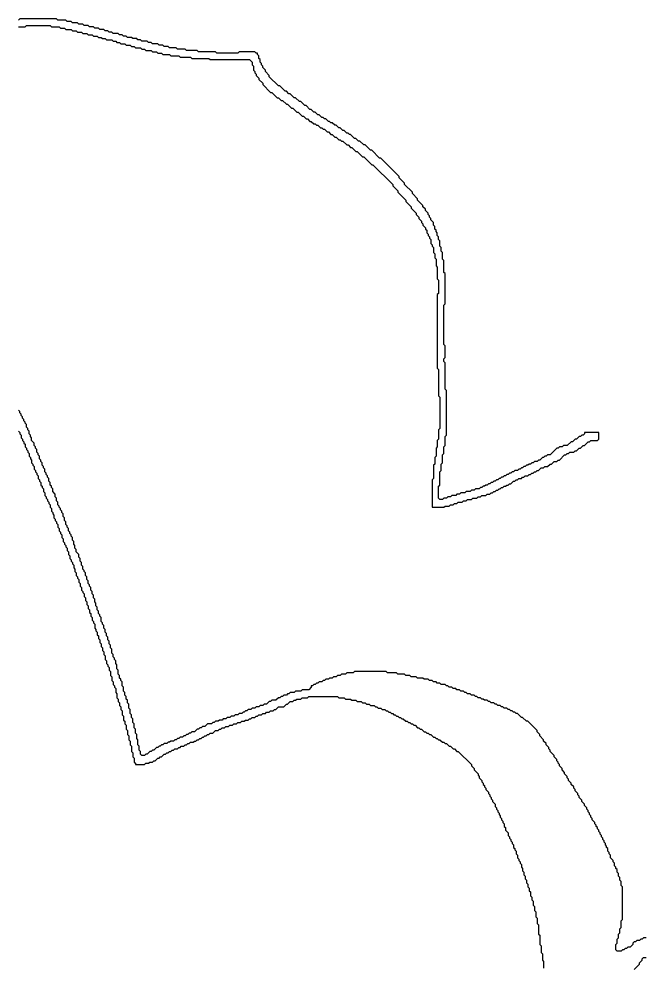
# Model space of a CAD drawing. Header units: metres. Extents: x 0 to 333, y 0 to 424.
# Drawn here: x 144 to 183.7, y 279 to 339.2 of the extents above; entities that cross this region are included whole.
import ezdxf

# ---------------------------------------------------------------- set-up
doc = ezdxf.new("R2010")
doc.units = ezdxf.units.M

msp = doc.modelspace()

# ---------------------------------------------------------------- linework, layer by layer
for points in [[(144, 338.667), (144.417, 338.667), (144.5, 338.75), (146, 338.75), (146.083, 338.667), (146.583, 338.667), (146.667, 338.583), (146.917, 338.583), (147, 338.5), (147.333, 338.5), (147.417, 338.417), (147.667, 338.417), (147.75, 338.333), (148, 338.333), (148.083, 338.25), (148.333, 338.25), (148.417, 338.167), (148.667, 338.167), (148.75, 338.083), (149, 338.083), (149.083, 338), (149.25, 338), (149.333, 337.917), (149.5, 337.917), (149.583, 337.833), (149.917, 337.833), (150, 337.75), (150.167, 337.75), (150.25, 337.667), (150.417, 337.667), (150.5, 337.583), (150.75, 337.583), (150.833, 337.5), (151.083, 337.5), (151.167, 337.417), (151.333, 337.417), (151.417, 337.333), (151.75, 337.333), (151.833, 337.25), (152, 337.25), (152.083, 337.167), (152.417, 337.167), (152.5, 337.083), (152.75, 337.083), (152.833, 337), (153.083, 337), (153.167, 336.917), (153.583, 336.917), (153.667, 336.833), (154.167, 336.833), (154.25, 336.75), (154.917, 336.75), (155, 336.667), (156.083, 336.667), (156.167, 336.583), (158.667, 336.583), (158.833, 336.417), (158.833, 336.25), (158.917, 336.167), (158.917, 335.917), (159, 335.833), (159, 335.75), (159.083, 335.667), (159.083, 335.583), (159.25, 335.417), (159.25, 335.333), (159.5, 335.083), (159.5, 335), (160, 334.5), (160.083, 334.5), (160.417, 334.167), (160.5, 334.167), (160.667, 334), (160.75, 334), (161, 333.75), (161.083, 333.75), (161.333, 333.5), (161.417, 333.5), (161.667, 333.25), (161.75, 333.25), (162, 333), (162.083, 333), (162.25, 332.833), (162.333, 332.833), (162.5, 332.667), (162.583, 332.667), (162.75, 332.5), (162.833, 332.5), (162.917, 332.417), (163, 332.417), (163.167, 332.25), (163.25, 332.25), (163.333, 332.167), (163.417, 332.167), (163.583, 332), (163.667, 332), (163.833, 331.833), (163.917, 331.833), (164.083, 331.667), (164.167, 331.667), (164.333, 331.5), (164.417, 331.5), (164.5, 331.417), (164.583, 331.417), (164.833, 331.167), (164.917, 331.167), (165.083, 331), (165.167, 331), (165.417, 330.75), (165.5, 330.75), (165.833, 330.417), (165.917, 330.417), (166.417, 329.917), (166.5, 329.917), (167.75, 328.667), (167.75, 328.583), (168.083, 328.25), (168.083, 328.167), (168.583, 327.667), (168.583, 327.583), (168.917, 327.25), (168.917, 327.167), (169.25, 326.833), (169.25, 326.75), (169.417, 326.583), (169.417, 326.5), (169.583, 326.333), (169.583, 326.25), (169.667, 326.167), (169.667, 326.083), (169.833, 325.917), (169.833, 325.833), (169.917, 325.75), (169.917, 325.583), (170, 325.5), (170, 325.417), (170.083, 325.333), (170.083, 325.25), (170.167, 325.167), (170.167, 324.917), (170.25, 324.833), (170.25, 324.75), (170.333, 324.667), (170.333, 324.333), (170.417, 324.25), (170.417, 324), (170.5, 323.917), (170.5, 323.5), (170.583, 323.417), (170.583, 322.667), (170.667, 322.583), (170.667, 321.75), (170.583, 321.667), (170.583, 317), (170.667, 316.917), (170.667, 315.25), (170.75, 315.167), (170.75, 313.167), (170.667, 313.083), (170.667, 312.5), (170.583, 312.417), (170.583, 312), (170.5, 311.917), (170.5, 311.417), (170.417, 311.333), (170.417, 310.917), (170.333, 310.833), (170.333, 310), (170.25, 309.917), (170.25, 308.167), (171, 308.167), (171.083, 308.25), (171.333, 308.25), (171.417, 308.333), (171.583, 308.333), (171.667, 308.417), (171.833, 308.417), (171.917, 308.5), (172.167, 308.5), (172.25, 308.583), (172.417, 308.583), (172.5, 308.667), (172.75, 308.667), (172.833, 308.75), (173.083, 308.75), (173.167, 308.833), (173.333, 308.833), (173.417, 308.917), (173.667, 308.917), (173.75, 309), (173.917, 309), (174, 309.083), (174.083, 309.083), (174.167, 309.167), (174.25, 309.167), (174.333, 309.25), (174.417, 309.25), (174.5, 309.333), (174.583, 309.333), (174.667, 309.417), (174.75, 309.417), (174.833, 309.5), (174.917, 309.5), (175, 309.583), (175.083, 309.583), (175.167, 309.667), (175.25, 309.667), (175.417, 309.833), (175.5, 309.833), (175.583, 309.917), (175.667, 309.917), (175.75, 310), (175.917, 310), (176, 310.083), (176.083, 310.083), (176.167, 310.167), (176.333, 310.167), (176.417, 310.25), (176.5, 310.25), (176.583, 310.333), (176.667, 310.333), (176.75, 310.417), (176.833, 310.417), (176.917, 310.5), (177, 310.5), (177.167, 310.667), (177.333, 310.667), (177.417, 310.75), (177.583, 310.75), (177.75, 310.917), (177.833, 310.917), (178, 311.083), (178.167, 311.083), (178.25, 311.167), (178.333, 311.167), (178.667, 311.5), (178.75, 311.5), (178.833, 311.583), (178.917, 311.583), (179, 311.667), (179.25, 311.667), (179.333, 311.75), (179.417, 311.75), (179.583, 311.917), (179.667, 311.917), (179.833, 312.083), (179.917, 312.083), (180.167, 312.333), (180.25, 312.333), (180.333, 312.417), (180.75, 312.417), (180.833, 312.5), (180.833, 312.917), (179.917, 312.917), (179.917, 312.833), (179.833, 312.75), (179.75, 312.75), (179.667, 312.667), (179.583, 312.667), (179.417, 312.5), (179.333, 312.5), (179.167, 312.333), (179.083, 312.333), (178.833, 312.083), (178.583, 312.083), (178.5, 312), (178.333, 312), (178.25, 311.917), (178.167, 311.917), (177.75, 311.5), (177.583, 311.5), (177.5, 311.417), (177.417, 311.417), (177.333, 311.333), (177.25, 311.333), (177.083, 311.167), (177, 311.167), (176.917, 311.083), (176.75, 311.083), (176.667, 311), (176.583, 311), (176.5, 310.917), (176.417, 310.917), (176.333, 310.833), (176.25, 310.833), (176.167, 310.75), (176.083, 310.75), (176, 310.667), (175.917, 310.667), (175.833, 310.583), (175.75, 310.583), (175.667, 310.5), (175.5, 310.5), (175.417, 310.417), (175.333, 310.417), (175.25, 310.333), (175.167, 310.333), (175.083, 310.25), (175, 310.25), (174.917, 310.167), (174.833, 310.167), (174.75, 310.083), (174.667, 310.083), (174.583, 310), (174.5, 310), (174.417, 309.917), (174.333, 309.917), (174.25, 309.833), (174.167, 309.833), (174.083, 309.75), (174, 309.75), (173.917, 309.667), (173.833, 309.667), (173.75, 309.583), (173.667, 309.583), (173.583, 309.5), (173.5, 309.5), (173.417, 309.417), (173.333, 309.417), (173.25, 309.333), (173, 309.333), (172.917, 309.25), (172.75, 309.25), (172.667, 309.167), (172.417, 309.167), (172.333, 309.083), (172.083, 309.083), (172, 309), (171.833, 309), (171.75, 308.917), (171.5, 308.917), (171.417, 308.833), (171.25, 308.833), (171.167, 308.75), (171, 308.75), (170.917, 308.667), (170.75, 308.667), (170.667, 308.75), (170.667, 309.5), (170.75, 309.583), (170.75, 310.417), (170.833, 310.5), (170.833, 310.917), (170.917, 311), (170.917, 311.5), (171, 311.583), (171, 312), (171.083, 312.083), (171.083, 312.667), (171.167, 312.75), (171.167, 315.583), (171.083, 315.667), (171.083, 317.333), (171, 317.417), (171, 317.583), (171.083, 317.667), (171.083, 318.417), (171, 318.5), (171, 321), (171.083, 321.083), (171.083, 323), (171, 323.083), (171, 323.833), (170.917, 323.917), (170.917, 324.333), (170.833, 324.417), (170.833, 324.667), (170.75, 324.75), (170.75, 325.083), (170.667, 325.167), (170.667, 325.333), (170.583, 325.417), (170.583, 325.583), (170.5, 325.667), (170.5, 325.75), (170.417, 325.833), (170.417, 326), (170.333, 326.083), (170.333, 326.25), (170.167, 326.417), (170.167, 326.5), (170.083, 326.583), (170.083, 326.667), (170, 326.75), (170, 326.833), (169.833, 327), (169.833, 327.083), (169.667, 327.25), (169.667, 327.333), (169.333, 327.667), (169.333, 327.75), (169, 328.083), (169, 328.167), (168.5, 328.667), (168.5, 328.75), (168.167, 329.083), (168.167, 329.167), (167, 330.333), (166.917, 330.333), (166.417, 330.833), (166.333, 330.833), (166, 331.167), (165.917, 331.167), (165.667, 331.417), (165.583, 331.417), (165.417, 331.583), (165.333, 331.583), (165.083, 331.833), (165, 331.833), (164.917, 331.917), (164.833, 331.917), (164.667, 332.083), (164.583, 332.083), (164.417, 332.25), (164.333, 332.25), (164.167, 332.417), (164.083, 332.417), (163.917, 332.583), (163.833, 332.583), (163.75, 332.667), (163.667, 332.667), (163.5, 332.833), (163.417, 332.833), (163.333, 332.917), (163.25, 332.917), (163.083, 333.083), (163, 333.083), (162.833, 333.25), (162.75, 333.25), (162.583, 333.417), (162.5, 333.417), (162.25, 333.667), (162.167, 333.667), (161.917, 333.917), (161.833, 333.917), (161.583, 334.167), (161.5, 334.167), (161.25, 334.417), (161.167, 334.417), (161, 334.583), (160.917, 334.583), (160.583, 334.917), (160.5, 334.917), (159.917, 335.5), (159.917, 335.583), (159.667, 335.833), (159.667, 335.917), (159.5, 336.083), (159.5, 336.167), (159.417, 336.25), (159.417, 336.333), (159.333, 336.417), (159.333, 336.583), (159.25, 336.667), (159.25, 336.833), (159.167, 336.917), (159.167, 337), (159.083, 337), (159, 337.083), (158, 337.083), (157.917, 337), (156.583, 337), (156.5, 337.083), (155.417, 337.083), (155.333, 337.167), (154.667, 337.167), (154.583, 337.25), (154.083, 337.25), (154, 337.333), (153.583, 337.333), (153.5, 337.417), (153.25, 337.417), (153.167, 337.5), (152.917, 337.5), (152.833, 337.583), (152.5, 337.583), (152.417, 337.667), (152.25, 337.667), (152.167, 337.75), (151.833, 337.75), (151.75, 337.833), (151.583, 337.833), (151.5, 337.917), (151.25, 337.917), (151.167, 338), (150.917, 338), (150.833, 338.083), (150.667, 338.083), (150.583, 338.167), (150.417, 338.167), (150.333, 338.25), (150, 338.25), (149.917, 338.333), (149.75, 338.333), (149.667, 338.417), (149.5, 338.417), (149.417, 338.5), (149.167, 338.5), (149.083, 338.583), (148.833, 338.583), (148.75, 338.667), (148.5, 338.667), (148.417, 338.75), (148.167, 338.75), (148.083, 338.833), (147.833, 338.833), (147.75, 338.917), (147.417, 338.917), (147.333, 339), (147.083, 339), (147, 339.083), (146.5, 339.083), (146.417, 339.167), (144.083, 339.167), (144, 339.083)], [(183.833, 280.833), (183.667, 280.833), (183.583, 280.75), (183.5, 280.75), (183.417, 280.667), (183.25, 280.667), (183.167, 280.583), (183.083, 280.583), (183, 280.5), (183, 280.417), (182.833, 280.25), (182.667, 280.25), (182.583, 280.167), (182.5, 280.167), (182.417, 280.083), (182.333, 280.083), (182.25, 280), (182, 280), (181.917, 280.083), (181.917, 280.417), (182, 280.5), (182, 280.75), (182.083, 280.833), (182.083, 281.083), (182.167, 281.167), (182.167, 281.417), (182.25, 281.5), (182.25, 281.917), (182.333, 282), (182.333, 284.083), (182.25, 284.167), (182.25, 284.417), (182.167, 284.5), (182.167, 284.667), (182.083, 284.75), (182.083, 284.917), (182, 285), (182, 285.167), (181.917, 285.25), (181.917, 285.333), (181.833, 285.417), (181.833, 285.583), (181.75, 285.667), (181.75, 285.75), (181.583, 285.917), (181.583, 286.083), (181.5, 286.167), (181.5, 286.25), (181.417, 286.333), (181.417, 286.5), (181.333, 286.583), (181.333, 286.667), (181.25, 286.75), (181.25, 286.833), (181.167, 286.917), (181.167, 287), (181.083, 287.083), (181.083, 287.167), (181, 287.25), (181, 287.333), (180.917, 287.417), (180.917, 287.5), (180.833, 287.583), (180.833, 287.667), (180.75, 287.75), (180.75, 287.833), (180.667, 287.917), (180.667, 288), (180.583, 288.083), (180.583, 288.167), (180.417, 288.333), (180.417, 288.417), (180.333, 288.5), (180.333, 288.583), (180.25, 288.667), (180.25, 288.75), (180.167, 288.833), (180.167, 288.917), (180.083, 289), (180.083, 289.083), (179.917, 289.25), (179.917, 289.333), (179.75, 289.5), (179.75, 289.583), (179.583, 289.75), (179.583, 289.833), (179.5, 289.917), (179.5, 290), (179.333, 290.167), (179.333, 290.25), (179.25, 290.333), (179.25, 290.417), (179.083, 290.583), (179.083, 290.667), (178.917, 290.833), (178.917, 290.917), (178.833, 291), (178.833, 291.083), (178.667, 291.25), (178.667, 291.333), (178.5, 291.5), (178.5, 291.583), (178.333, 291.75), (178.333, 291.833), (178.25, 291.917), (178.25, 292), (178.167, 292.083), (178.167, 292.167), (178, 292.333), (178, 292.417), (177.75, 292.667), (177.75, 292.75), (177.667, 292.833), (177.667, 292.917), (177.5, 293.083), (177.5, 293.167), (177.333, 293.333), (177.333, 293.417), (177.083, 293.667), (177.083, 293.75), (176.917, 293.917), (176.917, 294), (176.333, 294.583), (176.25, 294.583), (176, 294.833), (175.917, 294.833), (175.667, 295.083), (175.583, 295.083), (175.5, 295.167), (175.417, 295.167), (175.333, 295.25), (175.25, 295.25), (175.167, 295.333), (175.083, 295.333), (175, 295.417), (174.833, 295.417), (174.75, 295.5), (174.667, 295.5), (174.583, 295.583), (174.417, 295.583), (174.333, 295.667), (174.25, 295.667), (174.167, 295.75), (174, 295.75), (173.917, 295.833), (173.833, 295.833), (173.75, 295.917), (173.583, 295.917), (173.5, 296), (173.417, 296), (173.333, 296.083), (173.167, 296.083), (173.083, 296.167), (173, 296.167), (172.917, 296.25), (172.75, 296.25), (172.667, 296.333), (172.5, 296.333), (172.417, 296.417), (172.333, 296.417), (172.25, 296.5), (172.083, 296.5), (172, 296.583), (171.833, 296.583), (171.75, 296.667), (171.583, 296.667), (171.5, 296.75), (171.333, 296.75), (171.25, 296.833), (171.167, 296.833), (171.083, 296.917), (170.833, 296.917), (170.75, 297), (170.583, 297), (170.5, 297.083), (170.333, 297.083), (170.25, 297.167), (170.083, 297.167), (170, 297.25), (169.75, 297.25), (169.667, 297.333), (169.333, 297.333), (169.25, 297.417), (168.917, 297.417), (168.833, 297.5), (168.583, 297.5), (168.5, 297.583), (168.083, 297.583), (168, 297.667), (167.417, 297.667), (167.333, 297.75), (165.333, 297.75), (165.25, 297.667), (164.833, 297.667), (164.75, 297.583), (164.5, 297.583), (164.417, 297.5), (164.25, 297.5), (164.167, 297.417), (164, 297.417), (163.917, 297.333), (163.75, 297.333), (163.667, 297.25), (163.5, 297.25), (163.417, 297.167), (163.333, 297.167), (163.25, 297.083), (163.083, 297.083), (163, 297), (162.917, 297), (162.833, 296.917), (162.75, 296.917), (162.667, 296.833), (162.583, 296.833), (162.583, 296.75), (162.417, 296.583), (162, 296.583), (161.917, 296.5), (161.583, 296.5), (161.5, 296.417), (161.25, 296.417), (161.167, 296.333), (161.083, 296.333), (161, 296.25), (160.833, 296.25), (160.75, 296.167), (160.667, 296.167), (160.583, 296.083), (160.5, 296.083), (160.333, 295.917), (160.083, 295.917), (160, 295.833), (159.917, 295.833), (159.75, 295.667), (159.583, 295.667), (159.5, 295.583), (159.333, 295.583), (159.25, 295.5), (159.083, 295.5), (159, 295.417), (158.833, 295.417), (158.75, 295.333), (158.583, 295.333), (158.5, 295.25), (158.417, 295.25), (158.333, 295.167), (158.25, 295.167), (158.167, 295.083), (158, 295.083), (157.917, 295), (157.75, 295), (157.667, 294.917), (157.5, 294.917), (157.417, 294.833), (157.25, 294.833), (157.167, 294.75), (157, 294.75), (156.917, 294.667), (156.75, 294.667), (156.667, 294.583), (156.5, 294.583), (156.417, 294.5), (156.333, 294.5), (156.25, 294.417), (156, 294.417), (155.833, 294.25), (155.667, 294.25), (155.583, 294.167), (155.5, 294.167), (155.417, 294.083), (155.333, 294.083), (155.167, 293.917), (155, 293.917), (154.917, 293.833), (154.833, 293.833), (154.75, 293.75), (154.667, 293.75), (154.583, 293.667), (154.5, 293.667), (154.417, 293.583), (154.25, 293.583), (154.167, 293.5), (154.083, 293.5), (154, 293.417), (153.917, 293.417), (153.833, 293.333), (153.667, 293.333), (153.583, 293.25), (153.5, 293.25), (153.417, 293.167), (153.25, 293.167), (153.167, 293.083), (153.083, 293.083), (153, 293), (152.917, 293), (152.833, 292.917), (152.75, 292.917), (152.583, 292.75), (152.5, 292.75), (152.417, 292.667), (152.333, 292.667), (152.167, 292.5), (152.083, 292.5), (152, 292.417), (151.833, 292.417), (151.75, 292.5), (151.75, 292.667), (151.667, 292.75), (151.667, 293), (151.583, 293.083), (151.583, 293.417), (151.5, 293.5), (151.5, 293.75), (151.417, 293.833), (151.417, 294.083), (151.333, 294.167), (151.333, 294.417), (151.25, 294.5), (151.25, 294.75), (151.167, 294.833), (151.167, 295), (151.083, 295.083), (151.083, 295.333), (151, 295.417), (151, 295.667), (150.917, 295.75), (150.917, 295.917), (150.833, 296), (150.833, 296.167), (150.75, 296.25), (150.75, 296.417), (150.667, 296.5), (150.667, 296.75), (150.583, 296.833), (150.583, 297.083), (150.5, 297.167), (150.5, 297.25), (150.417, 297.333), (150.417, 297.5), (150.333, 297.583), (150.333, 297.833), (150.25, 297.917), (150.25, 298.167), (150.167, 298.25), (150.167, 298.417), (150.083, 298.5), (150.083, 298.583), (150, 298.667), (150, 298.833), (149.917, 298.917), (149.917, 299.167), (149.833, 299.25), (149.833, 299.417), (149.75, 299.5), (149.75, 299.667), (149.667, 299.75), (149.667, 299.917), (149.583, 300), (149.583, 300.167), (149.5, 300.25), (149.5, 300.417), (149.417, 300.5), (149.417, 300.667), (149.333, 300.75), (149.333, 300.833), (149.25, 300.917), (149.25, 301.167), (149.167, 301.25), (149.167, 301.333), (149.083, 301.417), (149.083, 301.583), (149, 301.667), (149, 301.833), (148.917, 301.917), (148.917, 302.083), (148.833, 302.167), (148.833, 302.333), (148.75, 302.417), (148.75, 302.583), (148.667, 302.667), (148.667, 302.833), (148.583, 302.917), (148.583, 303.083), (148.5, 303.167), (148.5, 303.25), (148.417, 303.333), (148.417, 303.5), (148.333, 303.583), (148.333, 303.75), (148.25, 303.833), (148.25, 304), (148.167, 304.083), (148.167, 304.167), (148.083, 304.25), (148.083, 304.417), (148, 304.5), (148, 304.667), (147.917, 304.75), (147.917, 304.917), (147.833, 305), (147.833, 305.167), (147.667, 305.333), (147.667, 305.5), (147.583, 305.583), (147.583, 305.75), (147.5, 305.833), (147.5, 306), (147.417, 306.083), (147.417, 306.25), (147.333, 306.333), (147.333, 306.417), (147.25, 306.5), (147.25, 306.583), (147.167, 306.667), (147.167, 306.833), (147.083, 306.917), (147.083, 307), (147, 307.083), (147, 307.25), (146.917, 307.333), (146.917, 307.5), (146.833, 307.583), (146.833, 307.75), (146.75, 307.833), (146.75, 307.917), (146.667, 308), (146.667, 308.083), (146.583, 308.167), (146.583, 308.25), (146.5, 308.333), (146.5, 308.5), (146.417, 308.583), (146.417, 308.75), (146.333, 308.833), (146.333, 309), (146.167, 309.167), (146.167, 309.333), (146.083, 309.417), (146.083, 309.5), (146, 309.583), (146, 309.75), (145.917, 309.833), (145.917, 310), (145.833, 310.083), (145.833, 310.167), (145.75, 310.25), (145.75, 310.333), (145.667, 310.417), (145.667, 310.583), (145.583, 310.667), (145.583, 310.75), (145.5, 310.833), (145.5, 311), (145.417, 311.083), (145.417, 311.167), (145.333, 311.25), (145.333, 311.417), (145.25, 311.5), (145.25, 311.583), (145.167, 311.667), (145.167, 311.833), (145.083, 311.917), (145.083, 312), (145, 312.083), (145, 312.25), (144.833, 312.417), (144.833, 312.583), (144.75, 312.667), (144.75, 312.75), (144.667, 312.833), (144.667, 313), (144.583, 313.083), (144.583, 313.167), (144.5, 313.25), (144.5, 313.417), (144.417, 313.5), (144.417, 313.583), (144.333, 313.667), (144.333, 313.75), (144.25, 313.833), (144.25, 313.917), (144.167, 314), (144.167, 314.083), (144.083, 314.167), (144.083, 314.25), (144, 314.333)], [(144, 313), (144.083, 312.917), (144.083, 312.833), (144.167, 312.75), (144.167, 312.583), (144.25, 312.5), (144.25, 312.417), (144.333, 312.333), (144.333, 312.25), (144.417, 312.167), (144.417, 312), (144.5, 311.917), (144.5, 311.833), (144.583, 311.75), (144.583, 311.667), (144.667, 311.583), (144.667, 311.417), (144.75, 311.333), (144.75, 311.25), (144.833, 311.167), (144.833, 311), (144.917, 310.917), (144.917, 310.833), (145, 310.75), (145, 310.583), (145.083, 310.5), (145.083, 310.417), (145.167, 310.333), (145.167, 310.25), (145.25, 310.167), (145.25, 310), (145.333, 309.917), (145.333, 309.833), (145.417, 309.75), (145.417, 309.583), (145.5, 309.5), (145.5, 309.417), (145.583, 309.333), (145.583, 309.167), (145.667, 309.083), (145.667, 308.917), (145.75, 308.833), (145.75, 308.75), (145.833, 308.667), (145.833, 308.583), (145.917, 308.5), (145.917, 308.417), (146, 308.333), (146, 308.167), (146.083, 308.083), (146.083, 307.917), (146.167, 307.833), (146.167, 307.75), (146.25, 307.667), (146.25, 307.5), (146.333, 307.417), (146.333, 307.333), (146.417, 307.25), (146.417, 307.167), (146.5, 307.083), (146.5, 306.917), (146.583, 306.833), (146.583, 306.667), (146.667, 306.583), (146.667, 306.5), (146.75, 306.417), (146.75, 306.25), (146.833, 306.167), (146.833, 306), (146.917, 305.917), (146.917, 305.833), (147, 305.75), (147, 305.667), (147.083, 305.583), (147.083, 305.417), (147.167, 305.333), (147.167, 305.167), (147.25, 305.083), (147.25, 304.917), (147.333, 304.833), (147.333, 304.75), (147.417, 304.667), (147.417, 304.583), (147.5, 304.5), (147.5, 304.333), (147.583, 304.25), (147.583, 304.083), (147.667, 304), (147.667, 303.833), (147.75, 303.75), (147.75, 303.667), (147.833, 303.583), (147.833, 303.417), (147.917, 303.333), (147.917, 303.167), (148, 303.083), (148, 302.917), (148.083, 302.833), (148.083, 302.75), (148.167, 302.667), (148.167, 302.5), (148.25, 302.417), (148.25, 302.25), (148.333, 302.167), (148.333, 302), (148.417, 301.917), (148.417, 301.75), (148.5, 301.667), (148.5, 301.5), (148.583, 301.417), (148.583, 301.25), (148.667, 301.167), (148.667, 301), (148.75, 300.917), (148.75, 300.833), (148.833, 300.75), (148.833, 300.5), (148.917, 300.417), (148.917, 300.333), (149, 300.25), (149, 300.083), (149.083, 300), (149.083, 299.833), (149.167, 299.75), (149.167, 299.583), (149.25, 299.5), (149.25, 299.333), (149.333, 299.25), (149.333, 299.083), (149.417, 299), (149.417, 298.833), (149.5, 298.75), (149.5, 298.5), (149.583, 298.417), (149.583, 298.25), (149.667, 298.167), (149.667, 298.083), (149.75, 298), (149.75, 297.833), (149.833, 297.75), (149.833, 297.5), (149.917, 297.417), (149.917, 297.167), (150, 297.083), (150, 296.917), (150.083, 296.833), (150.083, 296.75), (150.167, 296.667), (150.167, 296.417), (150.25, 296.333), (150.25, 296.083), (150.333, 296), (150.333, 295.833), (150.417, 295.75), (150.417, 295.583), (150.5, 295.5), (150.5, 295.333), (150.583, 295.25), (150.583, 295), (150.667, 294.917), (150.667, 294.667), (150.75, 294.583), (150.75, 294.417), (150.833, 294.333), (150.833, 294.083), (150.917, 294), (150.917, 293.75), (151, 293.667), (151, 293.417), (151.083, 293.333), (151.083, 293.083), (151.167, 293), (151.167, 292.667), (151.25, 292.583), (151.25, 292.333), (151.333, 292.25), (151.333, 292), (151.417, 291.917), (151.417, 291.833), (152, 291.833), (152.083, 291.917), (152.25, 291.917), (152.333, 292), (152.5, 292), (152.583, 292.083), (152.667, 292.083), (152.833, 292.25), (152.917, 292.25), (153, 292.333), (153.083, 292.333), (153.25, 292.5), (153.333, 292.5), (153.417, 292.583), (153.5, 292.583), (153.583, 292.667), (153.667, 292.667), (153.75, 292.75), (153.833, 292.75), (153.917, 292.833), (154.083, 292.833), (154.167, 292.917), (154.25, 292.917), (154.333, 293), (154.5, 293), (154.583, 293.083), (154.667, 293.083), (154.75, 293.167), (154.833, 293.167), (154.917, 293.25), (155.083, 293.25), (155.167, 293.333), (155.25, 293.333), (155.333, 293.417), (155.417, 293.417), (155.5, 293.5), (155.583, 293.5), (155.667, 293.583), (155.75, 293.583), (155.833, 293.667), (155.917, 293.667), (156, 293.75), (156.083, 293.75), (156.167, 293.833), (156.333, 293.833), (156.5, 294), (156.667, 294), (156.75, 294.083), (156.833, 294.083), (156.917, 294.167), (157.083, 294.167), (157.167, 294.25), (157.333, 294.25), (157.417, 294.333), (157.583, 294.333), (157.667, 294.417), (157.833, 294.417), (157.917, 294.5), (158.083, 294.5), (158.167, 294.583), (158.333, 294.583), (158.417, 294.667), (158.583, 294.667), (158.667, 294.75), (158.75, 294.75), (158.833, 294.833), (159, 294.833), (159.083, 294.917), (159.167, 294.917), (159.25, 295), (159.417, 295), (159.5, 295.083), (159.667, 295.083), (159.75, 295.167), (159.917, 295.167), (160, 295.25), (160.167, 295.25), (160.25, 295.333), (160.333, 295.333), (160.5, 295.5), (160.833, 295.5), (161, 295.667), (161.083, 295.667), (161.25, 295.833), (161.417, 295.833), (161.5, 295.917), (161.583, 295.917), (161.667, 296), (161.917, 296), (162, 296.083), (162.333, 296.083), (162.417, 296.167), (164.25, 296.167), (164.333, 296.083), (164.667, 296.083), (164.75, 296), (165.083, 296), (165.167, 295.917), (165.417, 295.917), (165.5, 295.833), (165.75, 295.833), (165.833, 295.75), (166, 295.75), (166.083, 295.667), (166.25, 295.667), (166.333, 295.583), (166.583, 295.583), (166.667, 295.5), (166.75, 295.5), (166.833, 295.417), (167, 295.417), (167.083, 295.333), (167.25, 295.333), (167.333, 295.25), (167.417, 295.25), (167.5, 295.167), (167.583, 295.167), (167.667, 295.083), (167.75, 295.083), (167.833, 295), (167.917, 295), (168, 294.917), (168.083, 294.917), (168.167, 294.833), (168.25, 294.833), (168.333, 294.75), (168.417, 294.75), (168.583, 294.583), (168.667, 294.583), (168.75, 294.5), (168.833, 294.5), (168.917, 294.417), (169, 294.417), (169.083, 294.333), (169.167, 294.333), (169.333, 294.167), (169.417, 294.167), (169.5, 294.083), (169.583, 294.083), (169.75, 293.917), (169.833, 293.917), (169.917, 293.833), (170, 293.833), (170.083, 293.75), (170.167, 293.75), (170.333, 293.583), (170.417, 293.583), (170.5, 293.5), (170.583, 293.5), (170.667, 293.417), (170.75, 293.417), (170.917, 293.25), (171, 293.25), (171.083, 293.167), (171.167, 293.167), (171.333, 293), (171.417, 293), (171.583, 292.833), (171.667, 292.833), (171.833, 292.667), (171.917, 292.667), (172.75, 291.833), (172.75, 291.75), (172.917, 291.583), (172.917, 291.5), (173.167, 291.25), (173.167, 291.167), (173.25, 291.083), (173.25, 291), (173.417, 290.833), (173.417, 290.75), (173.5, 290.667), (173.5, 290.583), (173.583, 290.5), (173.583, 290.417), (173.667, 290.333), (173.667, 290.25), (173.833, 290.083), (173.833, 290), (173.917, 289.917), (173.917, 289.833), (174, 289.75), (174, 289.667), (174.083, 289.583), (174.083, 289.5), (174.25, 289.333), (174.25, 289.167), (174.333, 289.083), (174.333, 289), (174.417, 288.917), (174.417, 288.833), (174.5, 288.75), (174.5, 288.667), (174.583, 288.583), (174.583, 288.5), (174.667, 288.417), (174.667, 288.333), (174.75, 288.25), (174.75, 288.167), (174.833, 288.083), (174.833, 287.917), (174.917, 287.833), (174.917, 287.667), (175.083, 287.5), (175.083, 287.333), (175.167, 287.25), (175.167, 287.167), (175.25, 287.083), (175.25, 287), (175.333, 286.917), (175.333, 286.833), (175.417, 286.75), (175.417, 286.583), (175.5, 286.5), (175.5, 286.417), (175.583, 286.333), (175.583, 286.167), (175.667, 286.083), (175.667, 285.917), (175.75, 285.833), (175.75, 285.75), (175.833, 285.667), (175.833, 285.583), (175.917, 285.5), (175.917, 285.333), (176, 285.25), (176, 285.083), (176.083, 285), (176.083, 284.833), (176.167, 284.75), (176.167, 284.583), (176.25, 284.5), (176.25, 284.333), (176.333, 284.25), (176.333, 284.083), (176.417, 284), (176.417, 283.833), (176.5, 283.75), (176.5, 283.5), (176.583, 283.417), (176.583, 283.25), (176.667, 283.167), (176.667, 282.917), (176.75, 282.833), (176.75, 282.583), (176.833, 282.5), (176.833, 282.167), (176.917, 282.083), (176.917, 281.75), (177, 281.667), (177, 281.083), (177.083, 281), (177.083, 280.417), (177.167, 280.333), (177.167, 279.917), (177.25, 279.833), (177.25, 279.417), (177.333, 279.333), (177.333, 278.917)], [(183.083, 278.833), (183.417, 279.167), (183.417, 279.25), (183.583, 279.417), (183.583, 279.5), (183.667, 279.583), (183.833, 279.583)]]:
    msp.add_lwpolyline(points)

doc.saveas('drawing.dxf')
